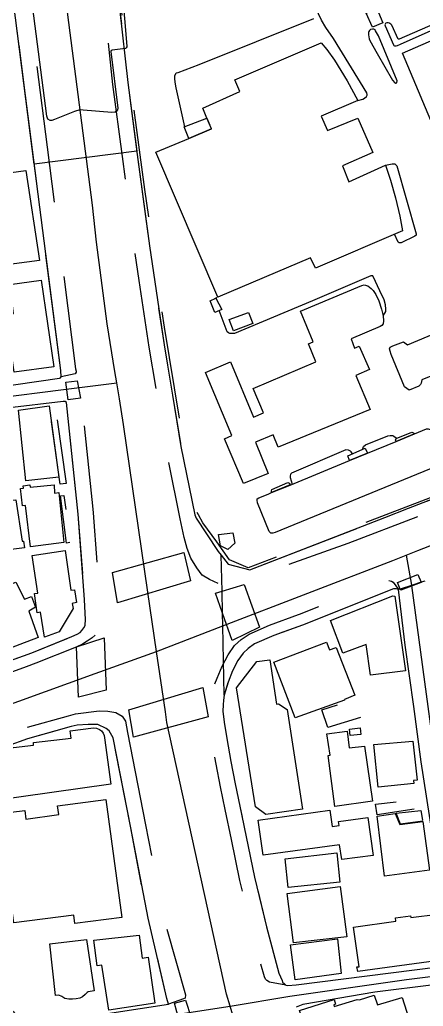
# Model space of a CAD drawing. Header units: millimetres. Extents: x 198785 to 203305, y 542885 to 545889.
# Drawn here: x 201255.7 to 201363.2, y 543117.8 to 543380.9 of the extents above; entities that cross this region are included whole.
import ezdxf

# ---------------------------------------------------------------- set-up
doc = ezdxf.new("R2010")
doc.units = ezdxf.units.MM
for name, pattern in [('FENCE_25K', [54.3, 28.7, -9.2, -16.4]), ('HIDDEN_BULD_25K', [28.8, 18.4, -10.4]), ('HIDDEN_IN_25K', [56.5, 36.5, -20])]:
    doc.linetypes.add(name, pattern=pattern)
for name, color, linetype in [('A0013114', 253, 'Continuous'), ('A0013117', 253, 'Continuous'), ('A0013118', 253, 'Continuous'), ('A0023214', 253, 'Continuous'), ('A0023217', 253, 'Continuous'), ('A0033324', 253, 'Continuous'), ('A0043325', 253, 'Continuous'), ('A0053326', 253, 'Continuous'), ('B0014111', 253, 'Continuous'), ('B0014116', 253, 'Continuous'), ('B0014511', 253, 'Continuous'), ('B0024120', 253, 'Continuous'), ('F0017111', 253, 'Continuous')]:
    doc.layers.add(name, color=color, linetype=linetype)

# ---------------------------------------------------------------- blocks, each defined once
blk = doc.blocks.new('B0014511')
at = {"layer": 'B0014511'}
blk.add_lwpolyline([(-31.17, -1.27, 0.169014), (-29, -6.77, 0.105159), (-21.57, -12.43, 0.067248), (-11.97, -15.47, 0.053397), (0.67, -16.3, 0.053397), (13.19, -14.44, 0.067248), (22.51, -10.63, 0.105159), (29.45, -4.38, 0.169014), (31.17, 1.27, 0.169014), (29, 6.77, 0.105159), (21.57, 12.43, 0.067248), (11.97, 15.47, 0.053397), (-0.67, 16.3, 0.053397), (-13.19, 14.44, 0.067248), (-22.51, 10.63, 0.105159), (-29.45, 4.38, 0.169014)], format="xyb", close=True, dxfattribs=at)
for points in [[(16.58, 13.62), (16.58, -13.46)], [(-18.64, 12.26), (-18.64, -13.46)], [(-18.64, -0.94), (16.58, -0.94)]]:
    blk.add_lwpolyline(points, dxfattribs=at)

msp = doc.modelspace()

# ---------------------------------------------------------------- linework, layer by layer
at = {"layer": 'A0013114'}
for points in [[(201266.64, 543285.44), (201266.78, 543285.65), (201266.66, 543287.35), (201254.62, 543381.42), (201253.14, 543393.4), (201251.35, 543407.35)], [(201282.35, 543383.9), (201284.55, 543364.17), (201287.05, 543345), (201290.27, 543320.58), (201294.17, 543294.19), (201295.07, 543288.77), (201296.39, 543280.79), (201298.67, 543267.06), (201302.35, 543248.88), (201302.7, 543247.97), (201305.46, 543243.77), (201308.63, 543239.07), (201309.41, 543238.09), (201311.29, 543235.71), (201317.01, 543234.2), (201353.02, 543248.16), (201359.34, 543250.61), (201391.44, 543263.05), (201396.45, 543264.99), (201404.7, 543268.17), (201449.42, 543285.44), (201458.5, 543289.52), (201466.66, 543293.23)], [(201237.9, 543204.53), (201258.96, 543212.08), (201269.59, 543216.37), (201271.02, 543217), (201271.82, 543217.5), (201272.31, 543217.99), (201272.82, 543218.74), (201273.15, 543219.39), (201273.18, 543219.82), (201273.29, 543220.59), (201273.3, 543220.9), (201273.02, 543226.31), (201271.32, 543249.03), (201268.18, 543278.81)], [(201356.64, 543228.93), (201356.04, 543229.15), (201355.75, 543229.16), (201355.34, 543229.15), (201331.05, 543219.43), (201323.43, 543216.69), (201318.32, 543214.43), (201316.58, 543213.25), (201315.23, 543211.98), (201313.83, 543210), (201312.41, 543207.25), (201311.27, 543204.24), (201310.22, 543200.8), (201310.03, 543199.4), (201309.92, 543198.16), (201309.87, 543196.54), (201310.2, 543193.53), (201310.9, 543189.23), (201312.01, 543183.06), (201313.14, 543177.1), (201314.38, 543171.13), (201318.32, 543152.23), (201321.43, 543138.95), (201324.8, 543126.58), (201325.63, 543124.61), (201325.74, 543124.22), (201326.28, 543123.74)], [(201295.36, 543118.33), (201294.93, 543119.89), (201289.92, 543141.27), (201285.33, 543165.38), (201280.63, 543189.41), (201279.55, 543191.29), (201278.77, 543191.85), (201276.53, 543192.9), (201273.96, 543192.98), (201271.05, 543192.76), (201269.44, 543192.38), (201257.82, 543189.12), (201252.39, 543187.18), (201247.05, 543184.95), (201246.69, 543184.68), (201246.45, 543184.11)]]:
    msp.add_lwpolyline(points, dxfattribs=at)
at = {"layer": 'A0013117'}
for points in [[(201251.35, 543407.35), (201251.13, 543407.35), (201249.92, 543407.18), (201234.01, 543405.57), (201213.72, 543403.43), (201212.72, 543403.08), (201211.54, 543401.97), (201211.06, 543401.18), (201210.79, 543400.27), (201211.89, 543392.17), (201218.35, 543344.31), (201219.43, 543336.31), (201220.35, 543329.5), (201224.11, 543302.12), (201226.14, 543284.68), (201226.61, 543280.06), (201226.72, 543279.83), (201227, 543279.73), (201230.76, 543280.13), (201266.32, 543285.28), (201266.64, 543285.44)], [(201268.18, 543278.81), (201267.83, 543279.1), (201267.28, 543279.12), (201252.34, 543277.29), (201232.11, 543274.89), (201229.49, 543272.27), (201229.4, 543271.94), (201231.08, 543258.11), (201232.04, 543250.2), (201235.47, 543221.95), (201237.52, 543204.8), (201237.7, 543204.59), (201237.9, 543204.53)], [(201326.28, 543123.74), (201326.61, 543123.37), (201327.13, 543123.32), (201329.4, 543123.51), (201367.16, 543128.33), (201367.95, 543128.55), (201368.51, 543128.94), (201370.02, 543131.12), (201370.02, 543131.73), (201369.85, 543133.72), (201367.21, 543151.35), (201366.02, 543161.23), (201364.91, 543168.69), (201362.71, 543182.96), (201360.72, 543197.71), (201358.43, 543214.12), (201356.64, 543228.93)], [(201246.45, 543184.11), (201246.64, 543181.82), (201247.01, 543178.78), (201246.79, 543178.71), (201241.73, 543178.26), (201241.71, 543177.88), (201242.14, 543173.74), (201243.12, 543167.33), (201244.07, 543161.35), (201245.32, 543150.09), (201247, 543136.56), (201247.61, 543132.34), (201249.11, 543122.04), (201249.94, 543116.32), (201254.16, 543112.45), (201254.71, 543112.24), (201255.3, 543112.24), (201295.36, 543118.33)], [(201376.73, 543115.59), (201374.88, 543119.19), (201373.94, 543120.63), (201372.3, 543122.2), (201370.82, 543123.27), (201370.34, 543123.44), (201369.19, 543123.55), (201367.64, 543123.58), (201366.02, 543123.53), (201350.34, 543121.53), (201331.14, 543118.21), (201329.35, 543117.54)]]:
    msp.add_lwpolyline(points, dxfattribs=at)
at = {"layer": 'A0013118'}
for points in [[(201367.42, 543348.96), (201357.68, 543372), (201397.2, 543389.39), (201408.15, 543366.54), (201367.42, 543348.96)], [(201373.98, 543383.24), (201356.78, 543375.74), (201356.59, 543375.79), (201354.82, 543379.46), (201354.58, 543379.75), (201354.34, 543379.93), (201354.21, 543380.02), (201353.87, 543380.12), (201353.65, 543380.14), (201353.55, 543380.14), (201353.26, 543380.02), (201353.18, 543379.93), (201353.07, 543379.78), (201353.01, 543379.59), (201353.06, 543379.28), (201355.27, 543374.2), (201355.38, 543374.1), (201355.6, 543373.99), (201355.97, 543373.99), (201356.37, 543374.04), (201357.18, 543374.41), (201371.69, 543380.86), (201384.44, 543386.37)], [(201345.8, 543359.36), (201347.14, 543359.74), (201347.55, 543359.98), (201348.1, 543360.49), (201348.26, 543360.78), (201348.28, 543360.98), (201348.23, 543361.45), (201339.28, 543375.96), (201337.25, 543378.89), (201336.12, 543380.81), (201334.54, 543384.23)], [(201333.97, 543381.15), (201303.47, 543368.91), (201297.88, 543366.8), (201297.43, 543366.64), (201297.27, 543366.52), (201297, 543365.91), (201296.98, 543365.53), (201296.96, 543365.06), (201297.15, 543363.71), (201297.31, 543362.77), (201299.66, 543352.4)], [(201349.68, 543378.45), (201349.22, 543378.33), (201348.94, 543378.08), (201348.72, 543377.76), (201348.66, 543377.54), (201348.61, 543377.18), (201348.61, 543376.86), (201348.82, 543375.88), (201348.98, 543375.35), (201350.95, 543371.9), (201355.08, 543364.78), (201355.64, 543364.07), (201355.83, 543363.98), (201355.97, 543363.98), (201356.23, 543364.17), (201356.25, 543364.67), (201351.27, 543376.61), (201350.55, 543377.99), (201350.4, 543378.2), (201350.28, 543378.31), (201350.09, 543378.41), (201349.88, 543378.45), (201349.68, 543378.45)], [(201353.13, 543342.15), (201354.92, 543342.5), (201355.66, 543342.47), (201356.21, 543341.95), (201361.36, 543323.79), (201361.3, 543323.47), (201361.03, 543323.21), (201357.37, 543321.4), (201357.13, 543321.42), (201356.84, 543321.44), (201356.52, 543321.57), (201355.57, 543323.7)], [(201352.51, 543301.91), (201353.24, 543303.13), (201353.27, 543303.39), (201353.27, 543303.69), (201353.15, 543304.86), (201352.78, 543306.21), (201351.7, 543308.61), (201349.93, 543312.45), (201349.78, 543312.62), (201349.43, 543312.64), (201349.25, 543312.64), (201333.69, 543305.95), (201312.94, 543297.24), (201312.17, 543297.22), (201311.7, 543297.25), (201311.34, 543297.4), (201310.99, 543297.66), (201308.83, 543303.35)], [(201307.67, 543306.49), (201307.67, 543306.55), (201308.46, 543306.92)], [(201347.12, 543266.33), (201347.12, 543266.39), (201347.21, 543266.81), (201347.35, 543267.11), (201347.82, 543267.54), (201353.83, 543269.94), (201354.42, 543270.05), (201354.7, 543270.05), (201355.11, 543270), (201355.42, 543269.89), (201356.01, 543269.4), (201356.11, 543269.22)], [(201344.41, 543265.17), (201344.05, 543265.65), (201343.82, 543265.82), (201343.33, 543266.12), (201342.61, 543266.21), (201328.16, 543260.02), (201327.97, 543259.84), (201327.85, 543259.61), (201327.78, 543259.31), (201327.81, 543258.84), (201328.34, 543257.06)]]:
    msp.add_lwpolyline(points, dxfattribs=at)
at = {"layer": 'A0023214'}
for points in [[(201292.2, 543212.44), (201289.9, 543228.25), (201283.42, 543272.93), (201282.28, 543279.8), (201281.57, 543284.08), (201281.08, 543287.13), (201279.05, 543299.84), (201277.44, 543312.05), (201276.19, 543321.64), (201275.09, 543331.5), (201265.32, 543407.07), (201264.71, 543411.78), (201263.44, 543421.24), (201257.12, 543468.29), (201248.04, 543535.88)], [(201292.2, 543212.44), (201309.82, 543219.23), (201355.17, 543236.72), (201358.7, 543238.08), (201361.82, 543239.31), (201382.98, 543247.63), (201400.27, 543254.42), (201403.32, 543255.62), (201407.51, 543257.24), (201447.1, 543272.47), (201473.11, 543282.48), (201477.16, 543284.04), (201487.45, 543288), (201529.76, 543304.28), (201533.88, 543305.86)], [(200888.35, 543063.49), (200915.35, 543073.27), (200947.72, 543084.99), (200952.59, 543086.48), (200956.6, 543087.71), (200957.51, 543087.99), (200961.96, 543088.82), (200982.78, 543096.09), (201008.46, 543105.59), (201011.19, 543106.84), (201014.06, 543107.92), (201048.9, 543121.77), (201052.21, 543123.23), (201055.4, 543125.43), (201123.48, 543151.3), (201126.79, 543152.55), (201129.52, 543153.59), (201230.66, 543192.02), (201235.61, 543193.01), (201242.18, 543194.32), (201275.84, 543206.51), (201292.2, 543212.44)], [(201340.7, 543041.77), (201339.12, 543045.44), (201325.49, 543076.98), (201321.37, 543088.23), (201312.71, 543114.8), (201311.75, 543117.81), (201310.83, 543121.04), (201294.95, 543193.43), (201294.53, 543196.33), (201292.2, 543212.44)]]:
    msp.add_lwpolyline(points, dxfattribs=at)
at = {"layer": 'A0023217'}
for points in [[(201223.99, 543275.84), (201227.89, 543276.64), (201231.06, 543277.44), (201249.14, 543279.95), (201267.38, 543282.27), (201281.57, 543284.08)], [(201358.7, 543238.08), (201360.12, 543230.07), (201360.12, 543230.06), (201369.44, 543160.86), (201370.34, 543153.65), (201370.72, 543151.42), (201371.26, 543148.4), (201373.42, 543135.32), (201374.04, 543132.01), (201374.77, 543128.14)], [(201247.42, 543108.97), (201251.12, 543109.36), (201255.34, 543109.8), (201282.94, 543113.59), (201296.18, 543115.41), (201311.75, 543117.81), (201327.69, 543120.49), (201358.75, 543124.93), (201366.59, 543125.93), (201370.22, 543126.46), (201374.77, 543128.14)]]:
    msp.add_lwpolyline(points, dxfattribs=at)
at = {"layer": 'A0033324', "linetype": 'HIDDEN_IN_25K', "flags": 128}
for points in [[(201270.47, 543286.5), (201266.78, 543285.65), (201266.66, 543287.35), (201257.26, 543360.76), (201254.62, 543381.42), (201253.14, 543393.4), (201251.35, 543407.35), (201254.19, 543407.43), (201254.71, 543407.44), (201255.23, 543407.13), (201255.48, 543406.94), (201255.59, 543405.78), (201257.11, 543393.9), (201258.58, 543381.92), (201263.07, 543346.9), (201270.63, 543287.85), (201270.75, 543287.19), (201270.78, 543286.88), (201270.47, 543286.5)], [(201311.29, 543235.71), (201317.01, 543234.2), (201391.44, 543263.05), (201449.42, 543285.44), (201458.5, 543289.52), (201466.66, 543293.23), (201466.14, 543290.46), (201465.97, 543290.15), (201465.72, 543289.78), (201465.19, 543289.27), (201459.73, 543286.79), (201442.9, 543279.7), (201400.57, 543263.35), (201343.15, 543241.23), (201310.96, 543229.74), (201309.12, 543230.36), (201306.31, 543231.66), (201304.37, 543232.73), (201302.93, 543234.72), (201301.33, 543237.29), (201300.33, 543239.93), (201299.56, 543242.79), (201298.49, 543247.76), (201294.74, 543266.34), (201290.21, 543293.57), (201287.58, 543311.39), (201286.31, 543320.02), (201283.08, 543344.48), (201280.58, 543363.69), (201278.38, 543383.46), (201276.57, 543399.61), (201276.52, 543400.83), (201276.79, 543402), (201277.03, 543402.29), (201277.46, 543402.61), (201278.02, 543402.86), (201280.8, 543404.1), (201280.51, 543401.28), (201280.57, 543399.92), (201282.35, 543383.9), (201284.55, 543364.17), (201287.05, 543345), (201290.27, 543320.58), (201294.17, 543294.19), (201295.07, 543288.77), (201296.39, 543280.79), (201298.67, 543267.06), (201302.35, 543248.88), (201302.7, 543247.97), (201305.46, 543243.77), (201308.63, 543239.07), (201309.41, 543238.09), (201311.29, 543235.71)], [(201240.6, 543202.31), (201239.61, 543202.3), (201239.4, 543202.3), (201239.02, 543202.45), (201238.81, 543202.59), (201237.9, 543204.53), (201258.96, 543212.08), (201269.59, 543216.37), (201271.02, 543217), (201271.82, 543217.5), (201272.31, 543217.99), (201272.82, 543218.74), (201273.15, 543219.39), (201273.18, 543219.82), (201273.29, 543220.59), (201273.3, 543220.9), (201273.02, 543226.31), (201271.32, 543249.03), (201268.18, 543278.81), (201267.83, 543279.1), (201270.05, 543279.15), (201270.35, 543279.06), (201271.52, 543278.75), (201271.98, 543278.29), (201272.19, 543277.8), (201272.34, 543277.48), (201275.2, 543250.37), (201275.3, 543249.39), (201277.01, 543226.56), (201277.31, 543220.9), (201277.27, 543220.21), (201277.16, 543219.39), (201277.07, 543218.27), (201276.91, 543217.96), (201276.1, 543217.01), (201275.03, 543216.09), (201273.7, 543215.14), (201272.43, 543214.34), (201270.75, 543213.6), (201260.02, 543209.28), (201257.46, 543208.36), (201240.6, 543202.31)], [(201355.25, 543230.91), (201356.64, 543228.93), (201356.04, 543229.15), (201355.75, 543229.16), (201355.34, 543229.15), (201331.05, 543219.43), (201323.43, 543216.69), (201318.32, 543214.43), (201316.58, 543213.25), (201315.23, 543211.98), (201313.83, 543210), (201312.41, 543207.25), (201311.27, 543204.24), (201310.22, 543200.8), (201310.03, 543199.4), (201309.92, 543198.16), (201309.87, 543196.54), (201310.2, 543193.53), (201310.9, 543189.23), (201312.01, 543183.06), (201313.14, 543177.1), (201314.38, 543171.13), (201318.32, 543152.23), (201321.43, 543138.95), (201324.8, 543126.58), (201325.63, 543124.61), (201325.74, 543124.22), (201326.28, 543123.74), (201326.61, 543123.37), (201322.29, 543124.25), (201321.57, 543124.64), (201321.18, 543125.05), (201320.92, 543125.61), (201317.55, 543137.96), (201314.41, 543151.37), (201312.14, 543162.24), (201310.46, 543170.31), (201309.21, 543176.32), (201308.07, 543182.33), (201306.95, 543188.56), (201306.23, 543193), (201305.87, 543196.38), (201305.92, 543198.22), (201306.96, 543201.65), (201308.33, 543205.33), (201309.66, 543208.47), (201311.26, 543211.56), (201312.95, 543213.97), (201314.7, 543215.6), (201316.87, 543217.06), (201322.31, 543219.47), (201329.98, 543222.24), (201330.26, 543222.35), (201352.17, 543231.11), (201353.4, 543231.41), (201354.08, 543231.4), (201354.8, 543231.18), (201355.25, 543230.91)], [(201283.88, 543193.79), (201284.43, 543190.83), (201289.26, 543166.14), (201293.84, 543142.1), (201299.86, 543120.81), (201299.78, 543119.98), (201299.37, 543119.8), (201295.36, 543118.33), (201294.93, 543119.89), (201289.92, 543141.27), (201285.33, 543165.38), (201280.63, 543189.41), (201279.55, 543191.29), (201278.77, 543191.85), (201276.53, 543192.9), (201273.96, 543192.98), (201271.05, 543192.76), (201269.44, 543192.38), (201257.82, 543189.12), (201252.39, 543187.18), (201247.05, 543184.95), (201246.69, 543184.68), (201246.45, 543184.11), (201246.64, 543181.82), (201247.01, 543178.78), (201246.79, 543178.71), (201241.73, 543178.26), (201241.4, 543182.81), (201241.37, 543183.02), (201241.33, 543183.68), (201241.3, 543184.46), (201241.37, 543184.88), (201241.57, 543185.35), (201241.9, 543185.8), (201242.61, 543186.38), (201243.77, 543187.08), (201245.21, 543187.64), (201251.31, 543189.98), (201256.35, 543191.78), (201256.91, 543191.98), (201268.69, 543195.29), (201270.59, 543195.74), (201276.9, 543196.6), (201279.17, 543196.54), (201281.31, 543196.17), (201283.05, 543195.19), (201283.88, 543193.79)]]:
    msp.add_lwpolyline(points, dxfattribs=at)
at = {"layer": 'A0043325'}
for points in [[(201352.42, 543380.11), (201349.69, 543378.99), (201348.02, 543382.72), (201350.82, 543383.97), (201352.42, 543380.11)], [(201271.96, 543280.01), (201268.63, 543279.56), (201268.04, 543284.28), (201271.05, 543284.63), (201271.96, 543280.01)], [(201301.27, 543231.24), (201281.76, 543225.41), (201280.48, 543233.5), (201299.43, 543238.81), (201301.27, 543231.24)], [(201362.65, 543230.83), (201357.23, 543228.76), (201357.1, 543229.08), (201356.35, 543230.85), (201361.77, 543232.99), (201362.63, 543230.87), (201362.65, 543230.83)], [(201319.57, 543218.94), (201312.33, 543215.34), (201309.75, 543222.65), (201307.86, 543227.99), (201309.62, 543228.52), (201315.52, 543230.31), (201319.57, 543218.94)], [(201278.73, 543202.12), (201271.4, 543200.2), (201270.84, 543213.63), (201278.24, 543216.03), (201278.73, 543202.12)], [(201305.96, 543195), (201286.04, 543189.53), (201284.84, 543196.84), (201304.5, 543202.8), (201305.96, 543195)], [(201301.4, 543114.74), (201298.17, 543113.96), (201296.95, 543118.59), (201299.9, 543119.37), (201301.4, 543114.74)]]:
    msp.add_lwpolyline(points, dxfattribs=at)
at = {"layer": 'A0053326'}
for points in [[(201282.35, 543383.9), (201284.55, 543364.17), (201286.93, 543345.89), (201259.61, 543342.42), (201254.62, 543381.42)], [(201363.61, 543231.19), (201362.63, 543230.87), (201360.12, 543230.06), (201357.1, 543229.08), (201356.64, 543228.93), (201356.04, 543229.15), (201355.75, 543229.16), (201355.34, 543229.15), (201331.05, 543219.43), (201323.43, 543216.69), (201318.32, 543214.43), (201316.58, 543213.25), (201315.23, 543211.98), (201313.83, 543210), (201312.41, 543207.25), (201311.27, 543204.24), (201310.22, 543200.8), (201309.82, 543219.23), (201309.75, 543222.65), (201309.62, 543228.52), (201309.41, 543238.09), (201311.29, 543235.71), (201317.01, 543234.2), (201353.02, 543248.16), (201359.34, 543250.61), (201391.44, 543263.05)]]:
    msp.add_lwpolyline(points, dxfattribs=at)
at = {"layer": 'B0014111'}
for points in [[(201336.06, 543355.22), (201337.75, 543351.35), (201345.77, 543354.68), (201349.77, 543345.49), (201341.68, 543342), (201343.42, 543337.7), (201353.13, 543342.15), (201354.51, 543338.16), (201355.86, 543333.44), (201357.01, 543328.55), (201357.67, 543324.59), (201334.49, 543314.65), (201333.2, 543317.4), (201308.47, 543306.91), (201292, 543345.59), (201300.74, 543349.26), (201306.83, 543351.81), (201305.62, 543354.71), (201304.51, 543357.37), (201314.39, 543361.78), (201313.02, 543364.92), (201336.06, 543374.78), (201337.54, 543373.02), (201339.56, 543370.12), (201342.96, 543364.67), (201345.8, 543359.36), (201336.06, 543355.22)], [(201260.96, 543316.72), (201230.54, 543312.69), (201227.23, 543336.63), (201257.34, 543340.71), (201260.96, 543316.72)], [(201264.78, 543288.31), (201254.23, 543286.9), (201252, 543302.26), (201254.11, 543302.53), (201253.11, 543310.31), (201261.41, 543311.5), (201264.78, 543288.31)], [(201344.01, 543295.83), (201344.91, 543293.3), (201346.18, 543293.87), (201348.93, 543287.65), (201345.24, 543286.07), (201349.1, 543276.94), (201324.62, 543266.94), (201323.28, 543270.25), (201318.57, 543268.21), (201321.92, 543259.92), (201315.38, 543257.24), (201310.3, 543269.18), (201312.27, 543270.07), (201305.21, 543286.85), (201311.86, 543289.68), (201318.03, 543274.95), (201320.66, 543276.07), (201317.95, 543282.55), (201334.58, 543289.64), (201332.62, 543294.47), (201333.87, 543295), (201330.51, 543303.16), (201346.87, 543310.08), (201347.51, 543310.26), (201348.5, 543309.94), (201349.37, 543309.28), (201349.9, 543308.67), (201350.61, 543307.66), (201351.42, 543305.96), (201352.1, 543303.77), (201352.51, 543301.91), (201352.61, 543300.62), (201352.56, 543299.82), (201352.2, 543299.33), (201351.77, 543299.07), (201344.01, 543295.83)], [(201383.1, 543293.13), (201362.89, 543284.89), (201362.69, 543283.96), (201362.54, 543283.63), (201362.03, 543283.22), (201359.47, 543282.16), (201358.19, 543282.98), (201354.7, 543291.62), (201354.38, 543292.5), (201354.22, 543293.16), (201354.45, 543293.62), (201355.15, 543293.98), (201357.97, 543295), (201359.02, 543294.22), (201378.33, 543302.27)], [(201266.12, 543258.93), (201257.4, 543257.91), (201255.37, 543276.81), (201263.56, 543277.98), (201266.12, 543258.93)], [(201323.82, 543244.16), (201323.19, 543243.99), (201322.67, 543244.01), (201322.19, 543244.38), (201319.08, 543252.11), (201318.96, 543252.76), (201319.03, 543253.11), (201319.45, 543253.37), (201321.9, 543254.41), (201322.84, 543254.8), (201327.75, 543256.82), (201343.57, 543263.32), (201348.36, 543265.29), (201356, 543268.43), (201360.9, 543270.44), (201364.13, 543271.77), (201364.53, 543271.81), (201365.03, 543271.64), (201365.33, 543271.3), (201368.31, 543263.93), (201368.48, 543263.47), (201368.55, 543262.92), (201368.34, 543262.45), (201323.82, 543244.16)], [(201258.45, 543256.87), (201258.53, 543256.21), (201264.87, 543256.85), (201265.02, 543254.63), (201266.16, 543254.82), (201267.52, 543241.48), (201258.63, 543240.31), (201257.24, 543251.33), (201256.46, 543251.31), (201255.96, 543255.88), (201256.74, 543256.02), (201256.66, 543256.64), (201258.45, 543256.87)], [(201254.73, 543252.85), (201256.35, 543241.85), (201256.77, 543241.86), (201257.01, 543240.02), (201249.09, 543239.13), (201246.33, 543238.59), (201243.9, 543238.23), (201241.58, 543238.15), (201235.79, 543237.18), (201234.4, 543246.65), (201248.78, 543248.73), (201248.4, 543252.13), (201254.73, 543252.85)], [(201267.85, 543239.37), (201269.38, 543228.79), (201270.32, 543228.86), (201270.86, 543225.48), (201269.73, 543225.2), (201269.95, 543223.87), (201266.27, 543217.64), (201262.34, 543216.26), (201261.29, 543222.88), (201260.42, 543222.73), (201259.67, 543227.84), (201260.55, 543227.95), (201259.08, 543238.02), (201267.85, 543239.37)], [(201254.7, 543230.87), (201257, 543226.35), (201258.83, 543227.09), (201259.97, 543224.2), (201258.13, 543223.17), (201260.64, 543216.19), (201239.89, 543208.26), (201236.78, 543216.27), (201238.23, 543216.79), (201235.98, 543223.65), (201254.7, 543230.87)], [(201355.65, 543227.18), (201358.48, 543207.25), (201349.21, 543206.09), (201347.99, 543214.25), (201341.84, 543211.99), (201338.55, 543220.7), (201355.12, 543227.25), (201355.65, 543227.18)], [(201337.49, 543214.91), (201338.22, 543212.83), (201340.06, 543213.52), (201345, 543200.75), (201342.21, 543199.63), (201342.24, 543199.42), (201329.15, 543194.71), (201323.42, 543209.58), (201337.49, 543214.91)], [(201322.38, 543210.22), (201324.13, 543198.4), (201324.71, 543198.42), (201326.98, 543196.95), (201331.1, 543170.38), (201321.28, 543168.92), (201318.54, 543170.96), (201313.44, 543202.7), (201318.91, 543209.73), (201322.38, 543210.22)], [(201280.03, 543177.02), (201248.47, 543172.58), (201247.12, 543183.81), (201253.16, 543186.55), (201254.08, 543186.83), (201259.44, 543187.47), (201259.4, 543188.16), (201269.4, 543189.25), (201269.21, 543191.23), (201275.4, 543192.02), (201276.21, 543191.94), (201276.98, 543191.63), (201277.51, 543191.23), (201277.98, 543190.61), (201278.19, 543190.01), (201278.31, 543189.38), (201280.03, 543177.02)], [(201342.96, 543191.15), (201343.51, 543186.7), (201347.61, 543187.17), (201349.68, 543172.49), (201339.67, 543171.11), (201337.87, 543184.67), (201338.42, 543184.72), (201337.52, 543190.46), (201342.96, 543191.15)], [(201360.72, 543177.17), (201351.24, 543176.23), (201350.06, 543187.58), (201360.47, 543188.45), (201361.6, 543178.06), (201360.65, 543177.97), (201360.72, 543177.17)], [(201278.67, 543172.92), (201282.9, 543141.43), (201270.42, 543139.86), (201270.14, 543142.05), (201254.15, 543140.07), (201251.64, 543158.29), (201246.03, 543157.7), (201245.12, 543165.5), (201250.89, 543166.11), (201250.56, 543169.2), (201257.08, 543169.97), (201257.34, 543167.66), (201266.12, 543168.93), (201265.82, 543171.27), (201278.67, 543172.92)], [(201338.32, 543170.05), (201338.96, 543165.74), (201340.81, 543165.97), (201340.67, 543167.09), (201348.47, 543168.1), (201349.93, 543158.02), (201341.58, 543156.96), (201340.92, 543160.84), (201320.57, 543158.08), (201319.23, 543167.4), (201338.32, 543170.05)], [(201355.71, 543169.18), (201357, 543166.25), (201363.11, 543167.03), (201364.92, 543154.05), (201352.9, 543152.46), (201350.92, 543168.52), (201355.71, 543169.18)], [(201340.98, 543150.92), (201327.25, 543149.43), (201326.43, 543157.08), (201340.18, 543158.67), (201340.98, 543150.92)], [(201342.87, 543136.34), (201328.63, 543134.73), (201326.97, 543147.9), (201341.14, 543149.75), (201342.87, 543136.34)], [(201367.08, 543142.33), (201368.59, 543130.19), (201345.77, 543127.06), (201345.56, 543128.28), (201346.12, 543128.32), (201344.67, 543138.86), (201355.94, 543140.47), (201355.83, 543141.4), (201359.84, 543141.86), (201359.92, 543141.45), (201367.08, 543142.33)], [(201287.59, 543136.77), (201288.35, 543130.64), (201289.98, 543130.85), (201291.72, 543118.57), (201279.46, 543116.77), (201277.62, 543128.75), (201276.32, 543128.6), (201275.47, 543135.38), (201287.59, 543136.77)], [(201273.13, 543120.89), (201272.49, 543120.34), (201271.77, 543119.98), (201270.81, 543119.72), (201269.78, 543119.63), (201268.83, 543119.65), (201267.77, 543119.89), (201266.91, 543120.38), (201266.17, 543120.72), (201265.29, 543120.61), (201263.74, 543134.44), (201273.51, 543135.6), (201275.55, 543121.93), (201273.94, 543121.64), (201273.74, 543121.42), (201273.13, 543120.89)], [(201341.39, 543126.51), (201329.1, 543124.86), (201327.9, 543134.19), (201340.39, 543135.74), (201341.39, 543126.51)], [(201350.19, 543120.7), (201351.06, 543118.17), (201357.65, 543120.15), (201359.93, 543112.8), (201353.81, 543110.95), (201355.06, 543107.03), (201343.49, 543103.2), (201343.65, 543102.63), (201335.67, 543100), (201330.22, 543116.68), (201339.47, 543119.58), (201339.89, 543118.34), (201339.38, 543118.19), (201339.52, 543117.73), (201345.6, 543119.56), (201346.29, 543119.53), (201350.19, 543120.7)]]:
    msp.add_lwpolyline(points, dxfattribs=at)
at = {"layer": 'B0014116', "linetype": 'HIDDEN_BULD_25K', "flags": 128}
for points in [[(201306.8, 543351.83), (201300.74, 543349.28), (201299.58, 543352.35), (201305.6, 543354.7), (201306.8, 543351.83)], [(201309.55, 543303.65), (201307.68, 543302.87), (201306.44, 543305.92), (201307.98, 543306.63), (201309.55, 543303.65)], [(201317.83, 543299.88), (201312.71, 543297.93), (201311.57, 543300.95), (201316.68, 543302.83), (201317.83, 543299.88)], [(201268.09, 543257.21), (201266.53, 543257.01), (201263.54, 543278.25), (201265.13, 543278.38), (201268.09, 543257.21)], [(201360.89, 543270.44), (201356, 543268.44), (201355.85, 543268.77), (201356.03, 543269.19), (201360.18, 543270.89), (201360.59, 543270.76), (201360.89, 543270.44)], [(201348.36, 543265.29), (201343.56, 543263.34), (201343.18, 543264.64), (201347.78, 543266.61), (201348.36, 543265.29)], [(201327.74, 543256.86), (201322.83, 543254.84), (201322.77, 543255.3), (201322.89, 543255.64), (201327.12, 543257.46), (201327.48, 543257.31), (201327.74, 543256.86)], [(201269.08, 543241.53), (201268.16, 543241.35), (201266.58, 543253.97), (201267.52, 543254.06), (201269.08, 543241.53)], [(201313.04, 543241.31), (201311.17, 543239.62), (201309.18, 543240.57), (201308.66, 543243.59), (201312.5, 543244.07), (201313.04, 543241.31)], [(201346.52, 543194.8), (201337.78, 543192.17), (201336.22, 543196.81), (201345.36, 543199.85), (201346.52, 543194.8)], [(201346.64, 543190.27), (201343.78, 543189.97), (201343.59, 543191.69), (201346.39, 543192.08), (201346.64, 543190.27)], [(201360.82, 543170.37), (201350.94, 543168.85), (201350.5, 543171.71), (201360.59, 543172.85), (201360.82, 543170.37)], [(201363.08, 543167.14), (201357.17, 543166.37), (201356, 543169.27), (201362.62, 543170.02), (201363.08, 543167.14)]]:
    msp.add_lwpolyline(points, dxfattribs=at)
at = {"layer": 'B0024120', "linetype": 'FENCE_25K', "flags": 128}
msp.add_lwpolyline([(201463.31, 543303.53), (201466.16, 543294.67), (201466.07, 543294.19), (201465.86, 543293.77), (201465.3, 543293.24), (201441.49, 543282.79), (201316.59, 543234.75), (201311.58, 543236.85), (201308.28, 543241.65), (201304.49, 543246.71), (201303.33, 543248.91), (201302.89, 543249.81), (201301.46, 543255.96), (201294.28, 543298.96), (201289.09, 543335.65), (201283.95, 543373.95), (201280.87, 543401.09), (201281.07, 543401.58), (201281.57, 543402.24)], dxfattribs=at)
at = {"layer": 'F0017111', "elevation": 20}
msp.add_lwpolyline([(201282.46, 543395.07), (201284.24, 543373.89), (201284.24, 543373.67), (201284.11, 543373.46), (201283.89, 543373.24), (201280.33, 543372.85), (201280.11, 543372.72), (201280.03, 543372.46), (201281.85, 543357.36), (201281.76, 543356.88), (201281.55, 543356.54), (201281.2, 543356.28), (201280.24, 543356.19), (201272.64, 543356.85), (201271.76, 543356.88), (201270.35, 543356.49), (201265.01, 543354.32), (201264.26, 543354.07), (201263.84, 543354.07), (201263.26, 543354.4), (201262.92, 543355.24), (201256.39, 543406.1)], dxfattribs=at)

# ---------------------------------------------------------------- block references
at = {"layer": 'B0014511'}
msp.add_blockref('B0014511', (201227.73, 543106.88), dxfattribs=at)

doc.saveas('drawing.dxf')
